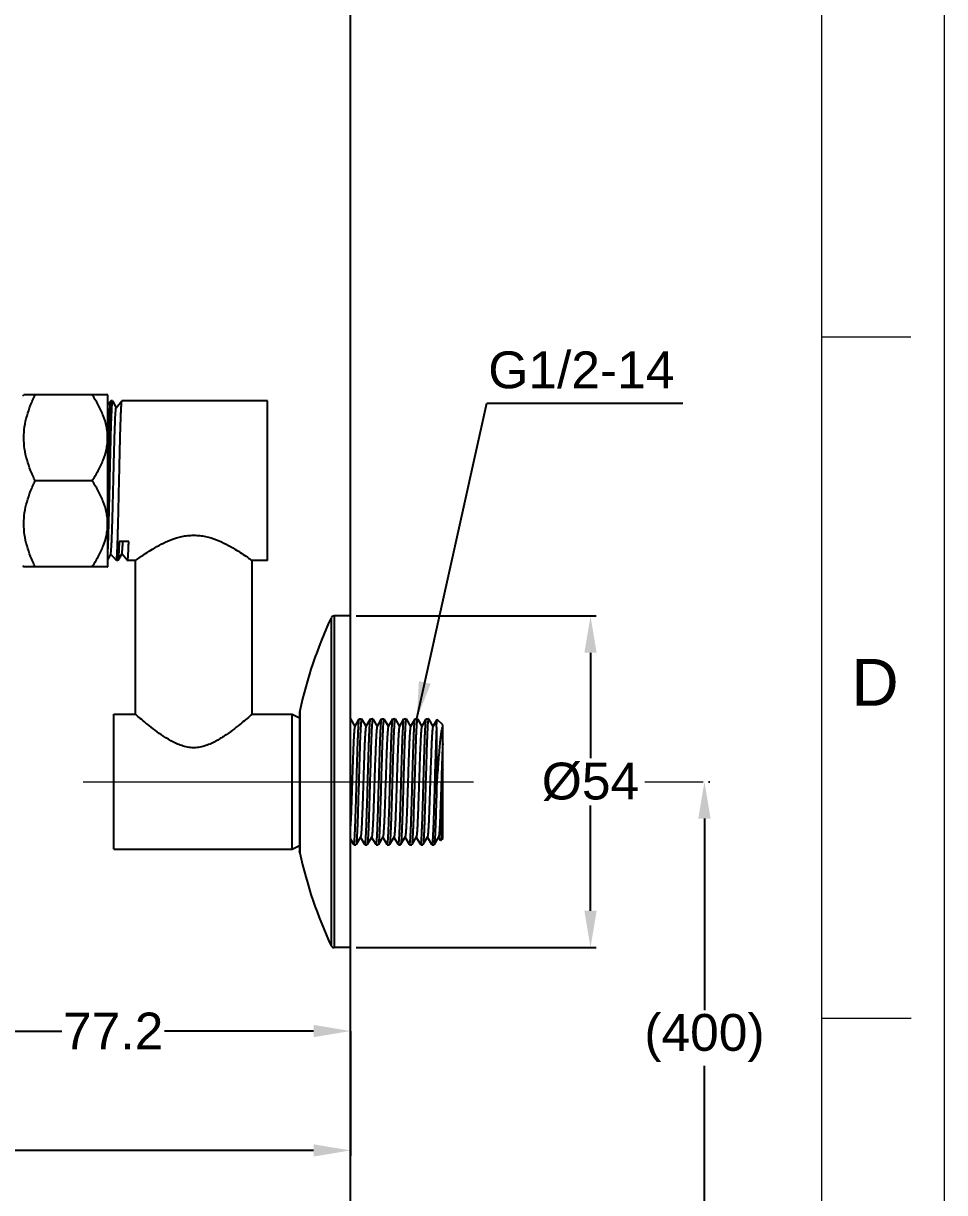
# Model space of a CAD drawing. Header units: millimetres. Extents: x 14071 to 14912, y -87 to 508.
# Drawn here: x 14762 to 14911.9, y 15.6 to 206 of the extents above; entities that cross this region are included whole.
import ezdxf

# ---------------------------------------------------------------- set-up
doc = ezdxf.new("R2010")
doc.units = ezdxf.units.MM
doc.linetypes.add('CENTERX2', pattern=[101.6, 63.5, -12.7, 12.7, -12.7])
for name, color, linetype, lineweight in [('CENTER', 1, 'CENTERX2', 15), ('DIM', 3, 'Continuous', 9), ('FORM', 7, 'Continuous', 13)]:
    doc.layers.add(name, color=color, linetype=linetype, lineweight=lineweight)
doc.layers.add('벽', color=2, linetype='Continuous')
doc.styles.get("Standard").update_dxf_attribs({"font": 'arial.ttf'})
doc.dimstyles.new('겸용-샤워욕조용1', dxfattribs={"dimscale": 0.6, "dimtxt": 10, "dimasz": 10, "dimexe": 1.5, "dimexo": 1.5, "dimgap": 1, "dimtad": 0, "dimtih": 1, "dimtoh": 1, "dimdec": 1, "dimdsep": 46, "dimtxsty": 'Standard', "dimcen": 2.5, "dimclrd": 5, "dimclre": 5, "dimclrt": 5, "dimadec": 1, "dimazin": 2, "dimtfac": 1, "dimtdec": 1, "dimtmove": 0, "dimatfit": 3, "dimfxl": 1.25, "dimarcsym": 0})

# ---------------------------------------------------------------- blocks, each defined once
blk = doc.blocks.new('*D0')
at = {"layer": 'Defpoints', "color": 0, "transparency": 16777216}
for p in [(14815.26, 109.5), (14815.26, 55.5), (14854.31, 55.5)]:
    blk.add_point(p, dxfattribs=at)
at = {"layer": 'DIM', "color": 5, "lineweight": -2, "transparency": 16777216}
for p, q in [((14816.16, 109.5), (14855.21, 109.5)), ((14854.31, 103.5), (14854.31, 86.33)), ((14854.31, 61.5), (14854.31, 78.66)), ((14816.16, 55.5), (14855.21, 55.5))]:
    blk.add_line(p, q, dxfattribs=at)
at = {"layer": 'DIM', "color": 5, "transparency": 16777216}
for points in [[(14853.31, 103.5), (14855.31, 103.5), (14854.31, 109.5)], [(14853.31, 61.5), (14855.31, 61.5), (14854.31, 55.5)]]:
    blk.add_solid(points, dxfattribs=at)
at = {"layer": 'DIM', "color": 5, "transparency": 16777216, "insert": (14854.31, 82.5), "char_height": 6, "attachment_point": 5}
blk.add_mtext('%%C54', dxfattribs=at)
blk = doc.blocks.new('*D10')
at = {"layer": 'Defpoints', "color": 0, "transparency": 16777216}
for p in [(14772.19, 270.25), (14558.66, -0.91), (14567.36, -0.91)]:
    blk.add_point(p, dxfattribs=at)
at = {"layer": 'DIM', "color": 5, "lineweight": -2, "transparency": 16777216}
for p, q in [((14771.29, 270.25), (14557.76, 270.25)), ((14558.66, 264.25), (14558.66, 139.2)), ((14558.66, 5.09), (14558.66, 130.14)), ((14566.46, -0.91), (14557.76, -0.91))]:
    blk.add_line(p, q, dxfattribs=at)
at = {"layer": 'DIM', "color": 5, "transparency": 16777216}
for points in [[(14557.66, 264.25), (14559.66, 264.25), (14558.66, 270.25)], [(14557.66, 5.09), (14559.66, 5.09), (14558.66, -0.91)]]:
    blk.add_solid(points, dxfattribs=at)
at = {"layer": 'DIM', "color": 5, "transparency": 16777216, "insert": (14558.66, 134.67), "char_height": 6, "attachment_point": 5}
blk.add_mtext('(1600)', dxfattribs=at)
blk = doc.blocks.new('*D11')
at = {"layer": 'Defpoints', "color": 0, "transparency": 16777216}
for p in [(14872.62, 82.5), (14815.26, -0.91), (14872.85, -0.91)]:
    blk.add_point(p, dxfattribs=at)
at = {"layer": 'DIM', "color": 5, "lineweight": -2, "transparency": 16777216}
for p, q in [((14873.52, 82.5), (14873.75, 82.5)), ((14872.85, 76.5), (14872.85, 45.33)), ((14872.85, 5.09), (14872.85, 36.26)), ((14816.16, -0.91), (14873.75, -0.91))]:
    blk.add_line(p, q, dxfattribs=at)
at = {"layer": 'DIM', "color": 5, "transparency": 16777216}
for points in [[(14871.85, 76.5), (14873.85, 76.5), (14872.85, 82.5)], [(14871.85, 5.09), (14873.85, 5.09), (14872.85, -0.91)]]:
    blk.add_solid(points, dxfattribs=at)
at = {"layer": 'DIM', "color": 5, "transparency": 16777216, "insert": (14872.85, 40.79), "char_height": 6, "attachment_point": 5}
blk.add_mtext('(400)', dxfattribs=at)
blk = doc.blocks.new('*D5')
at = {"layer": 'Defpoints', "color": 0, "transparency": 16777216}
for p in [(14738.06, 132.65), (14815.26, 41.92), (14815.26, 23.27)]:
    blk.add_point(p, dxfattribs=at)
at = {"layer": 'DIM', "color": 5, "lineweight": -2, "transparency": 16777216}
for p, q in [((14738.06, 131.75), (14738.06, 41.02)), ((14744.06, 41.92), (14768.32, 41.92)), ((14809.26, 41.92), (14785, 41.92)), ((14815.26, 24.17), (14815.26, 42.82))]:
    blk.add_line(p, q, dxfattribs=at)
at = {"layer": 'DIM', "color": 5, "transparency": 16777216}
for points in [[(14744.06, 42.92), (14744.06, 40.92), (14738.06, 41.92)], [(14809.26, 42.92), (14809.26, 40.92), (14815.26, 41.92)]]:
    blk.add_solid(points, dxfattribs=at)
at = {"layer": 'DIM', "color": 5, "transparency": 16777216, "insert": (14776.66, 41.92), "char_height": 6, "attachment_point": 5}
blk.add_mtext('77.2', dxfattribs=at)
blk = doc.blocks.new('*D14')
at = {"layer": 'Defpoints', "color": 0, "transparency": 16777216}
for p in [(14608.47, 118.45), (14815.26, 42.82), (14815.26, 22.48)]:
    blk.add_point(p, dxfattribs=at)
at = {"layer": 'DIM', "color": 5, "lineweight": -2, "transparency": 16777216}
for p, q in [((14608.47, 117.55), (14608.47, 21.58)), ((14815.26, 41.92), (14815.26, 21.58)), ((14614.47, 22.48), (14701.08, 22.48)), ((14809.26, 22.48), (14722.65, 22.48))]:
    blk.add_line(p, q, dxfattribs=at)
at = {"layer": 'DIM', "color": 5, "transparency": 16777216}
for points in [[(14614.47, 23.48), (14614.47, 21.48), (14608.47, 22.48)], [(14809.26, 23.48), (14809.26, 21.48), (14815.26, 22.48)]]:
    blk.add_solid(points, dxfattribs=at)
at = {"layer": 'DIM', "color": 5, "transparency": 16777216, "insert": (14711.86, 22.48), "char_height": 6, "attachment_point": 5}
blk.add_mtext('206.8', dxfattribs=at)

msp = doc.modelspace()

# ---------------------------------------------------------------- linework, layer by layer
at = {"linetype": 'Continuous'}
for p, q in [((14761.96, 145.3), (14762.14, 145.51)), ((14775.76, 145.5), (14762.12, 145.5)), ((14775.74, 145.51), (14775.76, 145.49)), ((14775.76, 117.5), (14775.76, 145.49)), ((14775.76, 143.9), (14776.26, 144.49)), ((14776.26, 144.49), (14776.27, 144.5)), ((14776.51, 144.5), (14776.27, 144.5)), ((14776.52, 144.49), (14776.51, 144.5)), ((14776.52, 144.49), (14777.15, 143.39)), ((14777.14, 143.38), (14778.07, 144.49)), ((14778.07, 144.49), (14778.08, 144.5)), ((14801.76, 144.5), (14778.08, 144.5)), ((14801.76, 118.5), (14801.76, 144.5)), ((14773.22, 131.5), (14763.97, 131.5)), ((14779.19, 121.59), (14777.62, 121.59)), ((14776.26, 119.62), (14775.76, 118.76)), ((14777.17, 118.5), (14776.24, 119.6)), ((14777.17, 118.5), (14777.17, 118.5)), ((14777.42, 118.5), (14777.17, 118.5)), ((14777.43, 118.51), (14777.42, 118.5)), ((14778.07, 119.62), (14777.43, 118.51)), ((14778.98, 118.5), (14778.06, 119.6)), ((14778.98, 118.5), (14778.99, 118.5)), ((14780.26, 118.5), (14778.99, 118.5)), ((14780.26, 93.5), (14780.26, 118.5)), ((14799.26, 93.5), (14799.26, 118.5)), ((14801.76, 118.5), (14799.26, 118.5)), ((14761.96, 117.69), (14762.14, 117.48)), ((14775.76, 117.5), (14762.12, 117.5)), ((14775.74, 117.48), (14775.76, 117.5)), ((14812.12, 109.21), (14812.12, 55.78)), ((14812.58, 109.5), (14812.58, 55.5)), ((14815.26, 109.5), (14812.58, 109.5)), ((14815.26, 55.5), (14815.26, 109.5)), ((14776.76, 71.5), (14776.76, 93.5)), ((14776.76, 93.5), (14780.26, 93.5)), ((14799.26, 93.5), (14805.76, 93.5)), ((14805.76, 71.5), (14805.76, 93.5)), ((14805.76, 93.5), (14806.99, 92.88)), ((14807.01, 94.06), (14806.99, 93.85)), ((14806.99, 93.81), (14806.99, 71.18)), ((14807.01, 94.06), (14807.01, 70.93)), ((14815.26, 92.73), (14815.98, 91.49)), ((14815.96, 91.46), (14816.7, 92.73)), ((14816.7, 92.73), (14816.71, 92.75)), ((14816.71, 92.75), (14817.06, 92.75)), ((14817.07, 92.73), (14817.06, 92.75)), ((14817.07, 92.73), (14817.79, 91.49)), ((14817.78, 91.46), (14818.51, 92.73)), ((14818.51, 92.73), (14818.53, 92.75)), ((14818.53, 92.75), (14818.87, 92.75)), ((14818.89, 92.73), (14818.87, 92.75)), ((14818.89, 92.73), (14819.61, 91.49)), ((14819.59, 91.46), (14820.33, 92.73)), ((14820.33, 92.73), (14820.34, 92.75)), ((14820.34, 92.75), (14820.69, 92.75)), ((14820.7, 92.73), (14820.69, 92.75)), ((14820.7, 92.73), (14821.42, 91.49)), ((14821.41, 91.46), (14822.14, 92.73)), ((14822.14, 92.73), (14822.16, 92.75)), ((14822.16, 92.75), (14822.5, 92.75)), ((14822.52, 92.73), (14822.5, 92.75)), ((14822.52, 92.73), (14823.24, 91.49)), ((14823.22, 91.46), (14823.96, 92.73)), ((14823.96, 92.73), (14823.97, 92.75)), ((14823.97, 92.75), (14824.32, 92.75)), ((14824.33, 92.73), (14824.32, 92.75)), ((14824.33, 92.73), (14825.05, 91.49)), ((14825.03, 91.46), (14825.77, 92.73)), ((14825.77, 92.73), (14825.78, 92.75)), ((14825.78, 92.75), (14826.13, 92.75)), ((14826.14, 92.73), (14826.13, 92.75)), ((14826.14, 92.73), (14826.86, 91.49)), ((14826.85, 91.46), (14827.58, 92.73)), ((14827.58, 92.73), (14827.6, 92.75)), ((14827.6, 92.75), (14827.94, 92.75)), ((14827.96, 92.73), (14827.94, 92.75)), ((14827.96, 92.73), (14828.68, 91.49)), ((14828.66, 91.46), (14829.35, 92.65)), ((14829.35, 92.65), (14829.36, 92.65)), ((14830.26, 91.75), (14829.36, 92.65)), ((14830.26, 73.25), (14830.26, 91.75)), ((14829.26, 91.36), (14829.26, 80.91)), ((14815.79, 72.26), (14815.26, 73.18)), ((14816.9, 73.53), (14816.17, 72.26)), ((14817.61, 72.26), (14816.89, 73.5)), ((14818.72, 73.53), (14817.98, 72.26)), ((14819.42, 72.26), (14818.7, 73.5)), ((14820.53, 73.53), (14819.8, 72.26)), ((14821.24, 72.26), (14820.52, 73.5)), ((14822.35, 73.53), (14821.61, 72.26)), ((14823.05, 72.26), (14822.33, 73.5)), ((14824.16, 73.53), (14823.42, 72.26)), ((14824.86, 72.26), (14824.14, 73.5)), ((14825.97, 73.53), (14825.24, 72.26)), ((14826.68, 72.26), (14825.96, 73.5)), ((14827.79, 73.53), (14827.05, 72.26)), ((14828.49, 72.26), (14827.77, 73.5)), ((14829.6, 73.53), (14828.87, 72.26)), ((14829.92, 72.92), (14829.59, 73.5)), ((14829.93, 72.92), (14829.92, 72.92)), ((14830.26, 73.25), (14829.93, 72.92)), ((14776.76, 71.5), (14805.76, 71.5)), ((14805.76, 71.5), (14806.99, 72.11)), ((14807.01, 70.93), (14806.99, 71.15)), ((14815.79, 72.26), (14815.81, 72.25)), ((14815.81, 72.25), (14816.15, 72.25)), ((14816.17, 72.26), (14816.15, 72.25)), ((14817.61, 72.26), (14817.62, 72.25)), ((14817.62, 72.25), (14817.97, 72.25)), ((14817.98, 72.26), (14817.97, 72.25)), ((14819.42, 72.26), (14819.44, 72.25)), ((14819.44, 72.25), (14819.78, 72.25)), ((14819.8, 72.26), (14819.78, 72.25)), ((14821.24, 72.26), (14821.25, 72.25)), ((14821.25, 72.25), (14821.6, 72.25)), ((14821.61, 72.26), (14821.6, 72.25)), ((14823.05, 72.26), (14823.06, 72.25)), ((14823.06, 72.25), (14823.41, 72.25)), ((14823.42, 72.26), (14823.41, 72.25)), ((14824.86, 72.26), (14824.88, 72.25)), ((14824.88, 72.25), (14825.22, 72.25)), ((14825.24, 72.26), (14825.22, 72.25)), ((14826.68, 72.26), (14826.69, 72.25)), ((14826.69, 72.25), (14827.04, 72.25)), ((14827.05, 72.26), (14827.04, 72.25)), ((14828.51, 72.25), (14828.49, 72.26)), ((14828.51, 72.25), (14828.85, 72.25)), ((14828.87, 72.26), (14828.85, 72.25)), ((14815.26, 55.5), (14812.58, 55.5))]:
    msp.add_line(p, q, dxfattribs=at)
for centre, radius, start, end in [((14876.99, 78.88), 71.6, 154.9417, 167.7627), ((14812.58, 109), 0.5, 90, 154.9417), ((14876.99, 86.11), 71.6, 192.2373, 205.0583), ((14812.58, 56), 0.5, 205.0583, 270)]:
    msp.add_arc(centre, radius, start, end, dxfattribs=at)
for points, knots in [([(14763.97, 131.5), (14763.7, 132.05), (14763.2, 133.17), (14762.6, 134.9), (14762.21, 136.68), (14762.08, 138.5), (14762.21, 140.31), (14762.6, 142.09), (14763.2, 143.82), (14763.7, 144.94), (14763.97, 145.5)], [0, 0, 0, 0, 0.1264, 0.251772, 0.376187, 0.5, 0.623813, 0.748228, 0.873599, 1, 1, 1, 1]), ([(14773.22, 131.5), (14773.57, 132.03), (14774.25, 133.11), (14775.07, 134.83), (14775.53, 136.33), (14775.72, 137.57), (14775.77, 138.5), (14775.72, 139.43), (14775.53, 140.66), (14775.07, 142.16), (14774.25, 143.88), (14773.57, 144.96), (14773.22, 145.5)], [0, 0, 0, 0, 0.127249, 0.252923, 0.376955, 0.438557, 0.5, 0.561443, 0.623045, 0.747077, 0.872751, 1, 1, 1, 1]), ([(14775.81, 131.5), (14775.83, 132.33), (14775.87, 133.96), (14775.92, 135.97), (14775.95, 137.51), (14775.98, 138.59), (14776.01, 139.6), (14776.04, 140.54), (14776.06, 141.39), (14776.09, 142.15), (14776.12, 142.81), (14776.14, 143.3), (14776.16, 143.63), (14776.18, 143.84), (14776.19, 144.02), (14776.2, 144.17), (14776.22, 144.3), (14776.23, 144.39), (14776.24, 144.45), (14776.25, 144.48), (14776.26, 144.49), (14776.26, 144.49)], [0, 0, 0, 0, 0.191766, 0.3764, 0.463891, 0.547066, 0.625151, 0.69742, 0.763204, 0.821888, 0.872929, 0.915857, 0.93415, 0.950275, 0.964194, 0.975875, 0.985298, 0.992448, 0.997325, 0.998927, 1, 1, 1, 1]), ([(14776.51, 144.5), (14776.51, 144.5), (14776.5, 144.49), (14776.49, 144.47), (14776.48, 144.42), (14776.46, 144.34), (14776.45, 144.24), (14776.44, 144.1), (14776.42, 143.93), (14776.41, 143.73), (14776.39, 143.5), (14776.38, 143.24), (14776.36, 142.84), (14776.34, 142.27), (14776.31, 141.51), (14776.28, 140.66), (14776.25, 139.72), (14776.22, 138.69), (14776.2, 137.6), (14776.16, 136.04), (14776.11, 134), (14776.07, 132.34), (14776.06, 131.5)], [0, 0, 0, 0, 0.000622, 0.001676, 0.005443, 0.01154, 0.019991, 0.030785, 0.043902, 0.059316, 0.076989, 0.096882, 0.118947, 0.169376, 0.227796, 0.293647, 0.366293, 0.445038, 0.529123, 0.617742, 0.805123, 1, 1, 1, 1]), ([(14776.26, 119.62), (14776.26, 119.63), (14776.27, 119.66), (14776.29, 119.73), (14776.3, 119.82), (14776.31, 119.94), (14776.33, 120.08), (14776.34, 120.33), (14776.37, 120.7), (14776.4, 121.22), (14776.42, 121.83), (14776.45, 122.54), (14776.48, 123.32), (14776.51, 124.18), (14776.54, 125.45), (14776.59, 127.17), (14776.64, 129.33), (14776.7, 131.57), (14776.75, 133.81), (14776.8, 135.64), (14776.84, 137.04), (14776.86, 138.01), (14776.89, 138.93), (14776.92, 139.78), (14776.95, 140.56), (14776.97, 141.25), (14777, 141.85), (14777.02, 142.29), (14777.04, 142.59), (14777.06, 142.78), (14777.07, 142.95), (14777.08, 143.09), (14777.1, 143.2), (14777.11, 143.28), (14777.12, 143.34), (14777.13, 143.37), (14777.14, 143.38), (14777.14, 143.38)], [0, 0, 0, 0, 0.001686, 0.004474, 0.008384, 0.013415, 0.019558, 0.026802, 0.044526, 0.066431, 0.092316, 0.121947, 0.15505, 0.191323, 0.230433, 0.315701, 0.407727, 0.503133, 0.59842, 0.690089, 0.733508, 0.774779, 0.813522, 0.849381, 0.882028, 0.911162, 0.936517, 0.957862, 0.966967, 0.975001, 0.981947, 0.987787, 0.992512, 0.996116, 0.9986, 0.99943, 1, 1, 1, 1]), ([(14777.63, 131.5), (14777.65, 132.33), (14777.68, 133.96), (14777.73, 135.97), (14777.77, 137.51), (14777.79, 138.59), (14777.82, 139.6), (14777.85, 140.54), (14777.88, 141.39), (14777.91, 142.15), (14777.93, 142.81), (14777.96, 143.3), (14777.98, 143.63), (14777.99, 143.84), (14778, 144.02), (14778.02, 144.17), (14778.03, 144.3), (14778.04, 144.39), (14778.06, 144.45), (14778.07, 144.48), (14778.07, 144.49), (14778.07, 144.49)], [0, 0, 0, 0, 0.191766, 0.376402, 0.463893, 0.547067, 0.625151, 0.697421, 0.763205, 0.82189, 0.872931, 0.915859, 0.934152, 0.950276, 0.964195, 0.975876, 0.985299, 0.992448, 0.997325, 0.998928, 1, 1, 1, 1]), ([(14763.97, 117.5), (14763.7, 118.05), (14763.2, 119.17), (14762.6, 120.9), (14762.21, 122.68), (14762.08, 124.5), (14762.21, 126.31), (14762.6, 128.09), (14763.2, 129.82), (14763.7, 130.94), (14763.97, 131.5)], [0, 0, 0, 0, 0.126401, 0.251772, 0.376188, 0.5, 0.623813, 0.748228, 0.8736, 1, 1, 1, 1]), ([(14773.22, 117.5), (14773.57, 118.03), (14774.25, 119.11), (14775.07, 120.83), (14775.53, 122.33), (14775.72, 123.57), (14775.77, 124.5), (14775.72, 125.43), (14775.53, 126.66), (14775.07, 128.16), (14774.25, 129.88), (14773.57, 130.96), (14773.22, 131.5)], [0, 0, 0, 0, 0.127249, 0.252923, 0.376955, 0.438557, 0.5, 0.561443, 0.623045, 0.747077, 0.872751, 1, 1, 1, 1]), ([(14775.76, 129.08), (14775.76, 129.28), (14775.78, 130.09), (14775.8, 130.89), (14775.81, 131.5)], [0, 0, 0, 0, 0.248122, 1, 1, 1, 1]), ([(14776.06, 131.5), (14776.03, 130.4), (14775.98, 128.28), (14775.91, 125.28), (14775.84, 122.68), (14775.79, 121.1), (14775.76, 120.41)], [0, 0, 0, 0, 0.296087, 0.572996, 0.812807, 1, 1, 1, 1]), ([(14777.17, 118.5), (14777.18, 118.5), (14777.18, 118.5), (14777.19, 118.52), (14777.21, 118.57), (14777.22, 118.65), (14777.23, 118.76), (14777.25, 118.9), (14777.26, 119.07), (14777.28, 119.27), (14777.29, 119.49), (14777.3, 119.75), (14777.32, 120.15), (14777.35, 120.72), (14777.37, 121.48), (14777.4, 122.33), (14777.43, 123.27), (14777.46, 124.3), (14777.49, 125.39), (14777.53, 126.95), (14777.57, 128.99), (14777.61, 130.65), (14777.63, 131.5)], [0, 0, 0, 0, 0.000622, 0.001676, 0.005443, 0.01154, 0.019991, 0.030785, 0.043903, 0.059317, 0.076991, 0.096883, 0.118948, 0.169377, 0.227797, 0.293647, 0.366293, 0.445038, 0.529124, 0.617744, 0.805124, 1, 1, 1, 1]), ([(14780.26, 118.5), (14780.52, 118.68), (14781.06, 119.08), (14782, 119.71), (14783.13, 120.43), (14784.5, 121.2), (14786.07, 121.93), (14787.54, 122.38), (14788.79, 122.59), (14789.76, 122.64), (14790.73, 122.59), (14791.98, 122.38), (14793.45, 121.93), (14795.02, 121.2), (14796.39, 120.43), (14797.52, 119.71), (14798.46, 119.08), (14799.01, 118.68), (14799.26, 118.5)], [0, 0, 0, 0, 0.04496, 0.096206, 0.161207, 0.236479, 0.319425, 0.407999, 0.453768, 0.5, 0.546232, 0.592001, 0.680575, 0.763521, 0.838793, 0.903794, 0.95504, 1, 1, 1, 1]), ([(14777.62, 121.59), (14777.61, 121.37), (14777.6, 120.95), (14777.57, 120.36), (14777.55, 119.84), (14777.53, 119.41), (14777.5, 119.1), (14777.49, 118.9), (14777.48, 118.78), (14777.46, 118.68), (14777.45, 118.6), (14777.44, 118.54), (14777.43, 118.52), (14777.43, 118.51)], [0, 0, 0, 0, 0.215269, 0.406999, 0.573701, 0.714281, 0.827811, 0.874179, 0.913516, 0.945772, 0.970911, 0.988941, 1, 1, 1, 1]), ([(14778.07, 119.62), (14778.07, 119.62), (14778.08, 119.64), (14778.09, 119.68), (14778.1, 119.73), (14778.11, 119.83), (14778.13, 119.98), (14778.15, 120.2), (14778.17, 120.47), (14778.19, 120.8), (14778.21, 121.17), (14778.22, 121.43), (14778.23, 121.58)], [0, 0, 0, 0, 0.013035, 0.032635, 0.058959, 0.092038, 0.178415, 0.291545, 0.430925, 0.595954, 0.785912, 1, 1, 1, 1]), ([(14778.99, 118.5), (14778.99, 118.5), (14779, 118.5), (14779.01, 118.52), (14779.02, 118.55), (14779.03, 118.62), (14779.04, 118.71), (14779.05, 118.82), (14779.07, 118.96), (14779.08, 119.12), (14779.1, 119.38), (14779.12, 119.77), (14779.14, 120.3), (14779.17, 120.92), (14779.18, 121.36), (14779.19, 121.59)], [0, 0, 0, 0, 0.002281, 0.005945, 0.018762, 0.039389, 0.067941, 0.104405, 0.148734, 0.200863, 0.260694, 0.402981, 0.574541, 0.774115, 1, 1, 1, 1]), ([(14799.26, 93.5), (14798.99, 93.26), (14798.42, 92.78), (14797.47, 91.99), (14796.34, 91.08), (14795.25, 90.28), (14794.27, 89.64), (14793.48, 89.16), (14792.63, 88.72), (14791.72, 88.36), (14790.92, 88.15), (14790.26, 88.06), (14789.76, 88.03), (14789.26, 88.06), (14788.6, 88.15), (14787.8, 88.36), (14786.89, 88.72), (14786.05, 89.16), (14785.25, 89.64), (14784.28, 90.28), (14783.19, 91.08), (14782.05, 91.99), (14781.1, 92.78), (14780.53, 93.26), (14780.26, 93.5)], [0, 0, 0, 0, 0.04753, 0.100639, 0.166818, 0.242187, 0.282434, 0.324038, 0.366795, 0.410524, 0.455017, 0.477477, 0.5, 0.522523, 0.544983, 0.589476, 0.633206, 0.675963, 0.717566, 0.757813, 0.833182, 0.899361, 0.95247, 1, 1, 1, 1]), ([(14815.96, 91.46), (14815.96, 91.45), (14815.95, 91.43), (14815.94, 91.37), (14815.92, 91.26), (14815.9, 91.1), (14815.87, 90.88), (14815.85, 90.62), (14815.83, 90.3), (14815.81, 89.95), (14815.78, 89.39), (14815.74, 88.59), (14815.7, 87.53), (14815.65, 86.36), (14815.61, 85.1), (14815.57, 83.77), (14815.52, 82.42), (14815.48, 81.07), (14815.42, 79.36), (14815.36, 77.45), (14815.3, 75.99), (14815.26, 75.34)], [0, 0, 0, 0, 0.001722, 0.004202, 0.011492, 0.021903, 0.035389, 0.051884, 0.071293, 0.093508, 0.118402, 0.175637, 0.241679, 0.315001, 0.393908, 0.476574, 0.561084, 0.645482, 0.727814, 0.878748, 1, 1, 1, 1]), ([(14816.26, 82.5), (14816.28, 83.14), (14816.31, 84.41), (14816.37, 86.26), (14816.41, 87.72), (14816.45, 88.81), (14816.48, 89.54), (14816.51, 90.21), (14816.53, 90.82), (14816.56, 91.34), (14816.59, 91.79), (14816.61, 92.11), (14816.63, 92.32), (14816.64, 92.45), (14816.66, 92.55), (14816.67, 92.63), (14816.68, 92.69), (14816.69, 92.72), (14816.7, 92.73)], [0, 0, 0, 0, 0.189142, 0.371451, 0.540374, 0.617885, 0.689815, 0.755519, 0.814399, 0.865927, 0.909643, 0.945155, 0.959738, 0.972162, 0.982403, 0.99045, 0.996304, 1, 1, 1, 1]), ([(14817.06, 92.75), (14817.05, 92.75), (14817.05, 92.73), (14817.04, 92.72), (14817.03, 92.68), (14817.02, 92.63), (14817, 92.54), (14816.99, 92.43), (14816.97, 92.24), (14816.94, 91.93), (14816.92, 91.51), (14816.89, 90.99), (14816.86, 90.39), (14816.83, 89.72), (14816.8, 88.98), (14816.78, 88.17), (14816.75, 87.31), (14816.71, 86.08), (14816.66, 84.47), (14816.63, 83.16), (14816.61, 82.5)], [0, 0, 0, 0, 0.001831, 0.003485, 0.005699, 0.011855, 0.020344, 0.031165, 0.044305, 0.077414, 0.119381, 0.169804, 0.228211, 0.294037, 0.366652, 0.445356, 0.529396, 0.617968, 0.805239, 1, 1, 1, 1]), ([(14817.78, 91.46), (14817.77, 91.45), (14817.76, 91.42), (14817.75, 91.37), (14817.74, 91.29), (14817.72, 91.16), (14817.69, 90.94), (14817.67, 90.62), (14817.64, 90.22), (14817.61, 89.76), (14817.59, 89.23), (14817.56, 88.65), (14817.53, 88), (14817.49, 87.05), (14817.45, 85.78), (14817.39, 84.17), (14817.34, 82.5), (14817.29, 80.83), (14817.23, 79.21), (14817.19, 77.94), (14817.15, 76.99), (14817.12, 76.34), (14817.1, 75.76), (14817.07, 75.23), (14817.04, 74.77), (14817.02, 74.37), (14816.99, 74.05), (14816.97, 73.83), (14816.95, 73.7), (14816.93, 73.62), (14816.92, 73.57), (14816.91, 73.54), (14816.9, 73.53)], [0, 0, 0, 0, 0.002023, 0.005107, 0.009275, 0.014527, 0.028249, 0.046176, 0.068154, 0.09399, 0.123458, 0.156291, 0.192202, 0.230865, 0.315051, 0.405843, 0.5, 0.594156, 0.684948, 0.769134, 0.807798, 0.843707, 0.876542, 0.906009, 0.931845, 0.953824, 0.971749, 0.985473, 0.990724, 0.994891, 0.997977, 1, 1, 1, 1]), ([(14818.07, 82.5), (14818.09, 83.14), (14818.13, 84.41), (14818.18, 86.26), (14818.23, 87.72), (14818.27, 88.81), (14818.29, 89.54), (14818.32, 90.21), (14818.35, 90.82), (14818.37, 91.34), (14818.4, 91.79), (14818.42, 92.11), (14818.44, 92.32), (14818.46, 92.45), (14818.47, 92.55), (14818.48, 92.63), (14818.5, 92.69), (14818.51, 92.72), (14818.51, 92.73)], [0, 0, 0, 0, 0.189142, 0.371454, 0.540379, 0.617889, 0.689819, 0.755522, 0.814402, 0.86593, 0.909646, 0.945157, 0.959739, 0.972164, 0.982404, 0.990451, 0.996304, 1, 1, 1, 1]), ([(14818.87, 92.75), (14818.87, 92.75), (14818.86, 92.73), (14818.85, 92.72), (14818.84, 92.68), (14818.83, 92.63), (14818.82, 92.54), (14818.8, 92.43), (14818.78, 92.24), (14818.76, 91.93), (14818.73, 91.51), (14818.7, 90.99), (14818.67, 90.39), (14818.65, 89.72), (14818.62, 88.98), (14818.59, 88.17), (14818.56, 87.31), (14818.52, 86.08), (14818.48, 84.47), (14818.44, 83.16), (14818.42, 82.5)], [0, 0, 0, 0, 0.001832, 0.003485, 0.005699, 0.011856, 0.020345, 0.031166, 0.044305, 0.077415, 0.119381, 0.169804, 0.22821, 0.294035, 0.366648, 0.445352, 0.529393, 0.617966, 0.805239, 1, 1, 1, 1]), ([(14819.59, 91.46), (14819.59, 91.45), (14819.58, 91.42), (14819.56, 91.37), (14819.55, 91.29), (14819.53, 91.16), (14819.51, 90.94), (14819.48, 90.62), (14819.45, 90.22), (14819.43, 89.76), (14819.4, 89.23), (14819.37, 88.65), (14819.35, 88), (14819.31, 87.05), (14819.26, 85.78), (14819.21, 84.17), (14819.15, 82.5), (14819.1, 80.83), (14819.05, 79.21), (14819, 77.94), (14818.96, 76.99), (14818.94, 76.34), (14818.91, 75.76), (14818.88, 75.23), (14818.86, 74.77), (14818.83, 74.37), (14818.8, 74.05), (14818.78, 73.83), (14818.76, 73.7), (14818.75, 73.62), (14818.73, 73.57), (14818.72, 73.54), (14818.72, 73.53)], [0, 0, 0, 0, 0.002024, 0.005109, 0.009276, 0.014527, 0.028251, 0.046177, 0.068155, 0.093992, 0.123458, 0.156293, 0.192202, 0.230866, 0.315052, 0.405844, 0.500001, 0.594157, 0.684949, 0.769135, 0.807798, 0.843708, 0.876543, 0.906009, 0.931846, 0.953823, 0.971751, 0.985473, 0.990725, 0.994893, 0.997977, 1, 1, 1, 1]), ([(14819.89, 82.5), (14819.91, 83.14), (14819.94, 84.41), (14820, 86.26), (14820.04, 87.72), (14820.08, 88.81), (14820.11, 89.54), (14820.13, 90.21), (14820.16, 90.82), (14820.19, 91.34), (14820.22, 91.79), (14820.24, 92.11), (14820.26, 92.32), (14820.27, 92.45), (14820.29, 92.55), (14820.3, 92.63), (14820.31, 92.69), (14820.32, 92.72), (14820.33, 92.73)], [0, 0, 0, 0, 0.189143, 0.371457, 0.540385, 0.617895, 0.689823, 0.755525, 0.814404, 0.865932, 0.909647, 0.945158, 0.95974, 0.972164, 0.982405, 0.990451, 0.996304, 1, 1, 1, 1]), ([(14820.69, 92.75), (14820.68, 92.75), (14820.67, 92.73), (14820.67, 92.72), (14820.66, 92.68), (14820.64, 92.63), (14820.63, 92.54), (14820.62, 92.43), (14820.6, 92.24), (14820.57, 91.94), (14820.54, 91.51), (14820.52, 90.99), (14820.49, 90.39), (14820.46, 89.72), (14820.43, 88.98), (14820.4, 88.17), (14820.38, 87.31), (14820.34, 86.08), (14820.29, 84.47), (14820.25, 83.16), (14820.24, 82.5)], [0, 0, 0, 0, 0.001829, 0.003482, 0.005694, 0.011848, 0.020334, 0.031153, 0.04429, 0.077396, 0.11936, 0.169781, 0.228185, 0.294009, 0.366622, 0.445328, 0.529371, 0.617948, 0.805229, 1, 1, 1, 1]), ([(14821.41, 91.46), (14821.4, 91.45), (14821.39, 91.43), (14821.38, 91.38), (14821.36, 91.28), (14821.34, 91.12), (14821.32, 90.92), (14821.3, 90.67), (14821.28, 90.38), (14821.26, 90.05), (14821.23, 89.53), (14821.19, 88.79), (14821.15, 87.8), (14821.11, 86.7), (14821.07, 85.51), (14821.03, 84.25), (14820.97, 82.53), (14820.9, 80.42), (14820.82, 78.06), (14820.76, 76.57), (14820.73, 75.89)], [0, 0, 0, 0, 0.001697, 0.004117, 0.011185, 0.021233, 0.034225, 0.050104, 0.068783, 0.090171, 0.114152, 0.169374, 0.233276, 0.304497, 0.381517, 0.462694, 0.546294, 0.713608, 0.869247, 1, 1, 1, 1]), ([(14821.7, 82.5), (14821.72, 83.14), (14821.76, 84.41), (14821.81, 86.26), (14821.86, 87.72), (14821.89, 88.81), (14821.92, 89.54), (14821.95, 90.21), (14821.98, 90.82), (14822, 91.34), (14822.03, 91.79), (14822.05, 92.11), (14822.07, 92.32), (14822.09, 92.45), (14822.1, 92.55), (14822.11, 92.63), (14822.13, 92.69), (14822.14, 92.72), (14822.14, 92.73)], [0, 0, 0, 0, 0.189144, 0.371459, 0.540387, 0.617897, 0.689825, 0.755525, 0.814404, 0.865931, 0.909646, 0.945157, 0.95974, 0.972164, 0.982404, 0.990451, 0.996304, 1, 1, 1, 1]), ([(14822.5, 92.75), (14822.5, 92.75), (14822.49, 92.73), (14822.48, 92.72), (14822.47, 92.68), (14822.46, 92.63), (14822.44, 92.54), (14822.43, 92.43), (14822.41, 92.24), (14822.39, 91.94), (14822.36, 91.51), (14822.33, 90.99), (14822.3, 90.39), (14822.27, 89.72), (14822.25, 88.98), (14822.22, 88.17), (14822.19, 87.31), (14822.15, 86.08), (14822.1, 84.47), (14822.07, 83.16), (14822.05, 82.5)], [0, 0, 0, 0, 0.001827, 0.003477, 0.005687, 0.011838, 0.020322, 0.031137, 0.044272, 0.077374, 0.119335, 0.169754, 0.228157, 0.29398, 0.366596, 0.445305, 0.529352, 0.617932, 0.805221, 1, 1, 1, 1]), ([(14823.22, 91.46), (14823.21, 91.45), (14823.2, 91.42), (14823.19, 91.37), (14823.18, 91.29), (14823.16, 91.16), (14823.13, 90.94), (14823.11, 90.62), (14823.08, 90.22), (14823.05, 89.76), (14823.03, 89.23), (14823, 88.65), (14822.97, 88), (14822.94, 87.05), (14822.89, 85.78), (14822.84, 84.17), (14822.78, 82.5), (14822.73, 80.83), (14822.68, 79.21), (14822.63, 77.94), (14822.59, 76.99), (14822.57, 76.34), (14822.54, 75.76), (14822.51, 75.23), (14822.48, 74.77), (14822.46, 74.37), (14822.43, 74.05), (14822.41, 73.83), (14822.39, 73.7), (14822.37, 73.62), (14822.36, 73.57), (14822.35, 73.54), (14822.35, 73.53)], [0, 0, 0, 0, 0.002023, 0.005109, 0.009276, 0.014527, 0.028251, 0.046176, 0.068155, 0.093991, 0.123458, 0.156292, 0.192202, 0.230866, 0.315052, 0.405844, 0.5, 0.594157, 0.684949, 0.769135, 0.807798, 0.843709, 0.876542, 0.90601, 0.931846, 0.953824, 0.97175, 0.985473, 0.990724, 0.994893, 0.997977, 1, 1, 1, 1]), ([(14823.52, 82.5), (14823.53, 83.14), (14823.57, 84.41), (14823.62, 86.26), (14823.67, 87.72), (14823.71, 88.81), (14823.74, 89.54), (14823.76, 90.21), (14823.79, 90.82), (14823.82, 91.34), (14823.84, 91.79), (14823.87, 92.11), (14823.89, 92.32), (14823.9, 92.45), (14823.91, 92.55), (14823.93, 92.63), (14823.94, 92.69), (14823.95, 92.72), (14823.96, 92.73)], [0, 0, 0, 0, 0.189142, 0.371455, 0.540383, 0.617895, 0.689823, 0.755524, 0.814402, 0.865928, 0.909644, 0.945156, 0.959739, 0.972163, 0.982404, 0.990451, 0.996304, 1, 1, 1, 1]), ([(14824.32, 92.75), (14824.31, 92.75), (14824.3, 92.73), (14824.29, 92.72), (14824.28, 92.68), (14824.27, 92.63), (14824.26, 92.54), (14824.24, 92.43), (14824.22, 92.24), (14824.2, 91.94), (14824.17, 91.51), (14824.14, 90.99), (14824.12, 90.39), (14824.09, 89.72), (14824.06, 88.98), (14824.03, 88.17), (14824, 87.31), (14823.97, 86.08), (14823.92, 84.47), (14823.88, 83.16), (14823.86, 82.5)], [0, 0, 0, 0, 0.001827, 0.003478, 0.005688, 0.011839, 0.020324, 0.03114, 0.044275, 0.077379, 0.119339, 0.169759, 0.228162, 0.293987, 0.366604, 0.445313, 0.529359, 0.617939, 0.805223, 1, 1, 1, 1]), ([(14825.03, 91.46), (14825.03, 91.45), (14825.02, 91.42), (14825, 91.37), (14824.99, 91.29), (14824.97, 91.16), (14824.95, 90.94), (14824.92, 90.62), (14824.9, 90.22), (14824.87, 89.76), (14824.84, 89.23), (14824.79, 88.17), (14824.73, 86.48), (14824.65, 84.14), (14824.58, 82.07), (14824.53, 80.4), (14824.49, 79.2), (14824.45, 78.06), (14824.41, 77.01), (14824.37, 76.07), (14824.33, 75.36), (14824.3, 74.87), (14824.28, 74.55), (14824.26, 74.28), (14824.24, 74.04), (14824.22, 73.85), (14824.2, 73.71), (14824.19, 73.61), (14824.17, 73.56), (14824.16, 73.54), (14824.16, 73.53)], [0, 0, 0, 0, 0.002024, 0.005108, 0.009275, 0.014527, 0.02825, 0.046177, 0.068154, 0.093991, 0.123457, 0.156292, 0.271937, 0.405843, 0.547289, 0.617298, 0.684948, 0.748876, 0.807797, 0.860527, 0.906007, 0.925739, 0.943328, 0.95869, 0.971749, 0.982442, 0.990724, 0.996566, 0.998578, 1, 1, 1, 1]), ([(14825.33, 82.5), (14825.35, 83.14), (14825.38, 84.41), (14825.44, 86.26), (14825.48, 87.72), (14825.52, 88.81), (14825.55, 89.54), (14825.58, 90.21), (14825.6, 90.82), (14825.63, 91.34), (14825.66, 91.79), (14825.68, 92.11), (14825.7, 92.32), (14825.71, 92.45), (14825.73, 92.55), (14825.74, 92.63), (14825.75, 92.69), (14825.76, 92.72), (14825.77, 92.73)], [0, 0, 0, 0, 0.189142, 0.371451, 0.540379, 0.617891, 0.68982, 0.755522, 0.814401, 0.865928, 0.909643, 0.945155, 0.959738, 0.972162, 0.982404, 0.990451, 0.996304, 1, 1, 1, 1]), ([(14826.13, 92.75), (14826.12, 92.75), (14826.12, 92.73), (14826.11, 92.72), (14826.1, 92.68), (14826.09, 92.63), (14826.07, 92.54), (14826.06, 92.43), (14826.04, 92.24), (14826.01, 91.94), (14825.99, 91.51), (14825.96, 90.99), (14825.93, 90.39), (14825.9, 89.72), (14825.87, 88.98), (14825.85, 88.17), (14825.82, 87.31), (14825.78, 86.08), (14825.73, 84.47), (14825.7, 83.16), (14825.68, 82.5)], [0, 0, 0, 0, 0.001829, 0.003481, 0.005693, 0.011848, 0.020335, 0.031154, 0.044291, 0.077398, 0.119361, 0.169783, 0.228188, 0.294014, 0.36663, 0.445338, 0.529381, 0.617956, 0.805231, 1, 1, 1, 1]), ([(14826.85, 91.46), (14826.84, 91.45), (14826.83, 91.42), (14826.82, 91.37), (14826.81, 91.29), (14826.79, 91.16), (14826.76, 90.94), (14826.74, 90.62), (14826.71, 90.22), (14826.68, 89.76), (14826.66, 89.23), (14826.61, 88.17), (14826.54, 86.48), (14826.46, 84.14), (14826.4, 82.07), (14826.34, 80.4), (14826.3, 79.2), (14826.26, 78.06), (14826.22, 77.01), (14826.18, 76.07), (14826.15, 75.36), (14826.12, 74.87), (14826.1, 74.55), (14826.08, 74.28), (14826.06, 74.04), (14826.04, 73.85), (14826.02, 73.71), (14826, 73.61), (14825.99, 73.56), (14825.98, 73.54), (14825.97, 73.53)], [0, 0, 0, 0, 0.002023, 0.005108, 0.009276, 0.014527, 0.02825, 0.046176, 0.068154, 0.09399, 0.123458, 0.156291, 0.271937, 0.405843, 0.547289, 0.617299, 0.684948, 0.748876, 0.807797, 0.860528, 0.906008, 0.925738, 0.943329, 0.958691, 0.971749, 0.982443, 0.990723, 0.996567, 0.998579, 1, 1, 1, 1]), ([(14827.14, 82.5), (14827.16, 83.14), (14827.2, 84.41), (14827.25, 86.26), (14827.3, 87.72), (14827.34, 88.81), (14827.36, 89.54), (14827.39, 90.21), (14827.42, 90.82), (14827.44, 91.34), (14827.47, 91.79), (14827.49, 92.11), (14827.51, 92.32), (14827.53, 92.45), (14827.54, 92.55), (14827.55, 92.63), (14827.57, 92.69), (14827.58, 92.72), (14827.58, 92.73)], [0, 0, 0, 0, 0.189142, 0.37145, 0.540375, 0.617887, 0.689817, 0.75552, 0.8144, 0.865927, 0.909643, 0.945154, 0.959738, 0.972162, 0.982403, 0.99045, 0.996304, 1, 1, 1, 1]), ([(14827.94, 92.75), (14827.94, 92.75), (14827.93, 92.73), (14827.92, 92.72), (14827.91, 92.68), (14827.9, 92.63), (14827.89, 92.54), (14827.87, 92.43), (14827.85, 92.24), (14827.83, 91.94), (14827.8, 91.51), (14827.77, 90.99), (14827.74, 90.39), (14827.72, 89.72), (14827.69, 88.98), (14827.66, 88.17), (14827.63, 87.31), (14827.59, 86.08), (14827.55, 84.47), (14827.51, 83.16), (14827.49, 82.5)], [0, 0, 0, 0, 0.001829, 0.003481, 0.005693, 0.011848, 0.020334, 0.031153, 0.044291, 0.077397, 0.119361, 0.169783, 0.22819, 0.294016, 0.366632, 0.445339, 0.529382, 0.617955, 0.805231, 1, 1, 1, 1]), ([(14828.66, 91.46), (14828.66, 91.45), (14828.65, 91.42), (14828.63, 91.37), (14828.62, 91.29), (14828.6, 91.16), (14828.58, 90.94), (14828.55, 90.62), (14828.52, 90.22), (14828.5, 89.76), (14828.47, 89.23), (14828.44, 88.65), (14828.42, 88), (14828.38, 87.05), (14828.33, 85.78), (14828.28, 84.17), (14828.22, 82.5), (14828.17, 80.83), (14828.12, 79.21), (14828.07, 77.94), (14828.03, 76.99), (14828.01, 76.34), (14827.98, 75.76), (14827.95, 75.23), (14827.93, 74.77), (14827.9, 74.37), (14827.87, 74.05), (14827.85, 73.83), (14827.83, 73.7), (14827.82, 73.62), (14827.8, 73.57), (14827.79, 73.54), (14827.79, 73.53)], [0, 0, 0, 0, 0.002023, 0.005108, 0.009276, 0.014527, 0.02825, 0.046176, 0.068155, 0.09399, 0.123458, 0.156292, 0.192202, 0.230865, 0.315051, 0.405844, 0.5, 0.594156, 0.684949, 0.769135, 0.807798, 0.843708, 0.876542, 0.906009, 0.931846, 0.953823, 0.971751, 0.985473, 0.990725, 0.994893, 0.997977, 1, 1, 1, 1]), ([(14829.26, 91.36), (14829.26, 91.45), (14829.27, 91.63), (14829.28, 91.88), (14829.29, 92.09), (14829.3, 92.27), (14829.31, 92.41), (14829.32, 92.51), (14829.33, 92.57), (14829.34, 92.61), (14829.34, 92.63), (14829.35, 92.64), (14829.35, 92.65)], [0, 0, 0, 0, 0.217071, 0.409107, 0.575249, 0.714795, 0.82731, 0.912411, 0.94461, 0.969902, 0.988319, 1, 1, 1, 1]), ([(14829.26, 80.91), (14829.3, 81.51), (14829.38, 82.69), (14829.5, 84.43), (14829.62, 86.09), (14829.74, 87.61), (14829.85, 88.76), (14829.93, 89.57), (14830, 90.09), (14830.06, 90.53), (14830.12, 90.9), (14830.19, 91.2), (14830.23, 91.36), (14830.26, 91.43)], [0, 0, 0, 0, 0.169338, 0.336045, 0.49483, 0.640446, 0.767911, 0.823402, 0.872704, 0.915362, 0.950985, 0.979264, 1, 1, 1, 1]), ([(14829.26, 91.36), (14829.24, 91.04), (14829.21, 90.34), (14829.16, 89.18), (14829.12, 87.85), (14829.07, 86.37), (14829.02, 84.79), (14828.98, 83.15), (14828.93, 81.49), (14828.88, 79.86), (14828.84, 78.29), (14828.8, 77.06), (14828.77, 76.13), (14828.74, 75.5), (14828.72, 74.91), (14828.7, 74.38), (14828.67, 73.9), (14828.65, 73.47), (14828.63, 73.11), (14828.6, 72.81), (14828.58, 72.57), (14828.56, 72.42), (14828.54, 72.33), (14828.53, 72.29), (14828.52, 72.27), (14828.52, 72.25), (14828.51, 72.25), (14828.51, 72.25)], [0, 0, 0, 0, 0.049977, 0.110963, 0.181337, 0.259227, 0.342557, 0.429108, 0.516574, 0.602622, 0.684962, 0.761398, 0.796758, 0.829895, 0.860587, 0.888631, 0.913839, 0.936046, 0.955103, 0.970888, 0.983298, 0.992264, 0.995445, 0.99776, 0.9986, 0.999238, 1, 1, 1, 1]), ([(14830.26, 88.73), (14830.23, 88.04), (14830.17, 86.55), (14830.09, 84.2), (14830.03, 82.13), (14829.97, 80.45), (14829.93, 79.24), (14829.89, 78.09), (14829.85, 77.03), (14829.81, 76.09), (14829.78, 75.38), (14829.75, 74.88), (14829.73, 74.56), (14829.71, 74.28), (14829.69, 74.05), (14829.67, 73.86), (14829.65, 73.71), (14829.63, 73.61), (14829.61, 73.56), (14829.61, 73.54), (14829.6, 73.53)], [0, 0, 0, 0, 0.136202, 0.294491, 0.462096, 0.545161, 0.625479, 0.701421, 0.771447, 0.834137, 0.888223, 0.911689, 0.932612, 0.950883, 0.966416, 0.979133, 0.98898, 0.995926, 0.998314, 1, 1, 1, 1]), ([(14830.26, 84.56), (14830.26, 84.39), (14830.24, 83.7), (14830.23, 83.02), (14830.22, 82.5)], [0, 0, 0, 0, 0.246631, 1, 1, 1, 1]), ([(14815.81, 72.25), (14815.81, 72.25), (14815.82, 72.26), (14815.83, 72.27), (14815.84, 72.31), (14815.85, 72.36), (14815.87, 72.45), (14815.88, 72.56), (14815.9, 72.75), (14815.92, 73.06), (14815.95, 73.48), (14815.98, 74), (14816.01, 74.6), (14816.04, 75.27), (14816.06, 76.01), (14816.09, 76.82), (14816.12, 77.68), (14816.16, 78.91), (14816.21, 80.52), (14816.24, 81.83), (14816.26, 82.5)], [0, 0, 0, 0, 0.001829, 0.003481, 0.005693, 0.011848, 0.020335, 0.031154, 0.044291, 0.077398, 0.119361, 0.169783, 0.228189, 0.294015, 0.366631, 0.445339, 0.529382, 0.617956, 0.805231, 1, 1, 1, 1]), ([(14816.61, 82.5), (14816.59, 81.85), (14816.55, 80.58), (14816.5, 78.73), (14816.45, 77.27), (14816.42, 76.18), (14816.39, 75.45), (14816.36, 74.78), (14816.33, 74.18), (14816.31, 73.65), (14816.28, 73.2), (14816.26, 72.88), (14816.24, 72.67), (14816.22, 72.54), (14816.21, 72.44), (14816.2, 72.36), (14816.18, 72.3), (14816.17, 72.27), (14816.17, 72.26)], [0, 0, 0, 0, 0.189142, 0.37145, 0.540377, 0.617889, 0.689819, 0.755521, 0.814401, 0.865927, 0.909643, 0.945154, 0.959738, 0.972162, 0.982403, 0.990451, 0.996304, 1, 1, 1, 1]), ([(14817.62, 72.25), (14817.63, 72.25), (14817.64, 72.26), (14817.64, 72.27), (14817.65, 72.31), (14817.67, 72.36), (14817.68, 72.45), (14817.69, 72.56), (14817.71, 72.75), (14817.74, 73.06), (14817.77, 73.48), (14817.79, 74), (14817.82, 74.6), (14817.85, 75.27), (14817.88, 76.01), (14817.91, 76.82), (14817.93, 77.68), (14817.97, 78.91), (14818.02, 80.52), (14818.06, 81.83), (14818.07, 82.5)], [0, 0, 0, 0, 0.001829, 0.00348, 0.005691, 0.011845, 0.020331, 0.031149, 0.044286, 0.077392, 0.119354, 0.169775, 0.22818, 0.294005, 0.366621, 0.445329, 0.529374, 0.61795, 0.805228, 1, 1, 1, 1]), ([(14818.42, 82.5), (14818.4, 81.85), (14818.37, 80.58), (14818.31, 78.73), (14818.27, 77.27), (14818.23, 76.18), (14818.2, 75.45), (14818.18, 74.78), (14818.15, 74.18), (14818.12, 73.65), (14818.09, 73.2), (14818.07, 72.88), (14818.05, 72.67), (14818.04, 72.54), (14818.02, 72.44), (14818.01, 72.36), (14818, 72.3), (14817.99, 72.27), (14817.98, 72.26)], [0, 0, 0, 0, 0.189141, 0.371453, 0.540381, 0.617893, 0.689822, 0.755523, 0.814401, 0.865928, 0.909644, 0.945155, 0.959738, 0.972163, 0.982404, 0.990451, 0.996304, 1, 1, 1, 1]), ([(14819.44, 72.25), (14819.44, 72.25), (14819.45, 72.26), (14819.46, 72.27), (14819.47, 72.31), (14819.48, 72.36), (14819.49, 72.45), (14819.51, 72.56), (14819.53, 72.75), (14819.55, 73.06), (14819.58, 73.48), (14819.61, 74), (14819.64, 74.6), (14819.66, 75.27), (14819.69, 76.01), (14819.72, 76.82), (14819.75, 77.68), (14819.79, 78.91), (14819.83, 80.52), (14819.87, 81.83), (14819.89, 82.5)], [0, 0, 0, 0, 0.001826, 0.003477, 0.005686, 0.011837, 0.02032, 0.031135, 0.04427, 0.077372, 0.119332, 0.16975, 0.228153, 0.293977, 0.366594, 0.445303, 0.529351, 0.617932, 0.80522, 1, 1, 1, 1]), ([(14820.24, 82.5), (14820.2, 81.12), (14820.14, 79.14), (14820.06, 76.63), (14820.02, 75.49), (14820, 74.96)], [0, 0, 0, 0, 0.545866, 0.789693, 1, 1, 1, 1]), ([(14821.46, 74.96), (14821.49, 75.49), (14821.53, 76.63), (14821.61, 79.14), (14821.66, 81.12), (14821.7, 82.5)], [0, 0, 0, 0, 0.210307, 0.454134, 1, 1, 1, 1]), ([(14822.05, 82.5), (14822.03, 81.85), (14822, 80.58), (14821.94, 78.73), (14821.9, 77.27), (14821.86, 76.18), (14821.83, 75.45), (14821.8, 74.78), (14821.78, 74.18), (14821.75, 73.65), (14821.72, 73.2), (14821.7, 72.88), (14821.68, 72.67), (14821.67, 72.54), (14821.65, 72.44), (14821.64, 72.36), (14821.63, 72.3), (14821.62, 72.27), (14821.61, 72.26)], [0, 0, 0, 0, 0.189144, 0.371458, 0.540386, 0.617897, 0.689824, 0.755525, 0.814404, 0.865931, 0.909646, 0.945157, 0.95974, 0.972164, 0.982405, 0.990451, 0.996304, 1, 1, 1, 1]), ([(14823.06, 72.25), (14823.07, 72.25), (14823.08, 72.26), (14823.09, 72.27), (14823.1, 72.31), (14823.11, 72.36), (14823.12, 72.45), (14823.14, 72.56), (14823.16, 72.75), (14823.18, 73.06), (14823.21, 73.48), (14823.24, 74), (14823.26, 74.6), (14823.29, 75.27), (14823.32, 76.01), (14823.35, 76.82), (14823.38, 77.68), (14823.41, 78.91), (14823.46, 80.52), (14823.5, 81.83), (14823.52, 82.5)], [0, 0, 0, 0, 0.00183, 0.003483, 0.005696, 0.011851, 0.020339, 0.031158, 0.044297, 0.077404, 0.119369, 0.169791, 0.228196, 0.29402, 0.366633, 0.445338, 0.52938, 0.617955, 0.805233, 1, 1, 1, 1]), ([(14823.86, 82.5), (14823.84, 81.85), (14823.81, 80.58), (14823.76, 78.73), (14823.71, 77.27), (14823.67, 76.18), (14823.64, 75.45), (14823.62, 74.78), (14823.59, 74.18), (14823.56, 73.65), (14823.54, 73.2), (14823.51, 72.88), (14823.49, 72.67), (14823.48, 72.54), (14823.47, 72.44), (14823.45, 72.36), (14823.44, 72.3), (14823.43, 72.27), (14823.42, 72.26)], [0, 0, 0, 0, 0.189143, 0.371456, 0.540382, 0.617892, 0.689822, 0.755524, 0.814404, 0.865932, 0.909647, 0.945158, 0.95974, 0.972164, 0.982405, 0.990451, 0.996304, 1, 1, 1, 1]), ([(14824.88, 72.25), (14824.88, 72.25), (14824.89, 72.26), (14824.9, 72.27), (14824.91, 72.31), (14824.92, 72.36), (14824.94, 72.45), (14824.95, 72.56), (14824.97, 72.76), (14824.99, 73.06), (14825.02, 73.49), (14825.05, 74), (14825.08, 74.6), (14825.11, 75.27), (14825.13, 76.01), (14825.16, 76.82), (14825.19, 77.68), (14825.23, 78.91), (14825.28, 80.52), (14825.31, 81.83), (14825.33, 82.5)], [0, 0, 0, 0, 0.001832, 0.003486, 0.0057, 0.011858, 0.020347, 0.031169, 0.044309, 0.077419, 0.119386, 0.16981, 0.228216, 0.294042, 0.366656, 0.44536, 0.529399, 0.617971, 0.805241, 1, 1, 1, 1]), ([(14825.68, 82.5), (14825.66, 81.85), (14825.62, 80.58), (14825.57, 78.73), (14825.52, 77.27), (14825.49, 76.18), (14825.46, 75.45), (14825.43, 74.78), (14825.4, 74.18), (14825.38, 73.65), (14825.35, 73.2), (14825.33, 72.88), (14825.31, 72.67), (14825.29, 72.54), (14825.28, 72.44), (14825.27, 72.36), (14825.25, 72.3), (14825.24, 72.27), (14825.24, 72.26)], [0, 0, 0, 0, 0.189142, 0.371452, 0.540375, 0.617886, 0.689816, 0.755519, 0.8144, 0.865928, 0.909644, 0.945156, 0.959738, 0.972163, 0.982404, 0.99045, 0.996304, 1, 1, 1, 1]), ([(14826.69, 72.25), (14826.7, 72.25), (14826.71, 72.26), (14826.71, 72.27), (14826.72, 72.31), (14826.74, 72.36), (14826.75, 72.45), (14826.76, 72.56), (14826.78, 72.75), (14826.81, 73.06), (14826.84, 73.48), (14826.86, 74), (14826.89, 74.6), (14826.92, 75.27), (14826.95, 76.01), (14826.98, 76.82), (14827, 77.68), (14827.04, 78.91), (14827.09, 80.52), (14827.13, 81.83), (14827.14, 82.5)], [0, 0, 0, 0, 0.00183, 0.003482, 0.005695, 0.01185, 0.020337, 0.031157, 0.044295, 0.077402, 0.119367, 0.16979, 0.228196, 0.294023, 0.366638, 0.445345, 0.529386, 0.617959, 0.805233, 1, 1, 1, 1]), ([(14827.49, 82.5), (14827.47, 81.85), (14827.44, 80.58), (14827.38, 78.73), (14827.34, 77.27), (14827.3, 76.18), (14827.27, 75.45), (14827.25, 74.78), (14827.22, 74.18), (14827.19, 73.65), (14827.16, 73.2), (14827.14, 72.88), (14827.12, 72.67), (14827.11, 72.54), (14827.09, 72.44), (14827.08, 72.36), (14827.07, 72.3), (14827.06, 72.27), (14827.05, 72.26)], [0, 0, 0, 0, 0.189142, 0.371451, 0.540375, 0.617886, 0.689817, 0.755519, 0.814401, 0.865928, 0.909644, 0.945156, 0.959739, 0.972162, 0.982404, 0.990452, 0.996305, 1, 1, 1, 1]), ([(14830.22, 82.5), (14830.21, 81.88), (14830.18, 80.67), (14830.15, 79.19), (14830.13, 78.05), (14830.11, 77.25), (14830.09, 76.5), (14830.08, 75.81), (14830.06, 75.18), (14830.04, 74.62), (14830.02, 74.13), (14830.01, 73.77), (14829.99, 73.53), (14829.99, 73.38), (14829.98, 73.25), (14829.97, 73.14), (14829.96, 73.05), (14829.95, 72.99), (14829.94, 72.95), (14829.94, 72.93), (14829.93, 72.92), (14829.93, 72.92)], [0, 0, 0, 0, 0.192367, 0.377931, 0.465873, 0.549444, 0.627838, 0.700308, 0.766164, 0.824791, 0.875639, 0.918242, 0.936328, 0.952217, 0.96587, 0.97726, 0.98637, 0.993184, 0.997702, 0.999116, 1, 1, 1, 1]), ([(14829.26, 80.91), (14829.24, 80.35), (14829.21, 79.25), (14829.16, 77.66), (14829.12, 76.42), (14829.09, 75.5), (14829.06, 74.89), (14829.04, 74.34), (14829.02, 73.84), (14828.99, 73.41), (14828.97, 73.04), (14828.94, 72.74), (14828.92, 72.54), (14828.9, 72.41), (14828.89, 72.34), (14828.88, 72.29), (14828.87, 72.27), (14828.87, 72.26)], [0, 0, 0, 0, 0.196057, 0.381094, 0.549733, 0.626345, 0.697065, 0.761374, 0.81881, 0.868952, 0.911442, 0.945977, 0.972323, 0.982371, 0.990325, 0.996188, 1, 1, 1, 1]), ([(14820, 74.96), (14819.99, 74.77), (14819.97, 74.4), (14819.95, 73.89), (14819.92, 73.44), (14819.9, 73.07), (14819.88, 72.79), (14819.86, 72.61), (14819.85, 72.5), (14819.83, 72.42), (14819.82, 72.35), (14819.81, 72.3), (14819.8, 72.27), (14819.8, 72.26)], [0, 0, 0, 0, 0.212166, 0.401899, 0.567533, 0.707887, 0.821955, 0.868878, 0.908936, 0.942072, 0.968267, 0.987533, 1, 1, 1, 1]), ([(14820.73, 75.89), (14820.72, 75.73), (14820.71, 75.41), (14820.68, 74.97), (14820.66, 74.58), (14820.63, 74.25), (14820.61, 73.98), (14820.59, 73.79), (14820.57, 73.67), (14820.56, 73.61), (14820.55, 73.57), (14820.54, 73.54), (14820.53, 73.53)], [0, 0, 0, 0, 0.2103, 0.398646, 0.563393, 0.703386, 0.817652, 0.905431, 0.939197, 0.966176, 0.986397, 1, 1, 1, 1]), ([(14821.25, 72.25), (14821.25, 72.25), (14821.26, 72.26), (14821.27, 72.27), (14821.28, 72.3), (14821.29, 72.35), (14821.3, 72.43), (14821.32, 72.53), (14821.34, 72.7), (14821.36, 72.98), (14821.39, 73.36), (14821.41, 73.83), (14821.44, 74.37), (14821.46, 74.75), (14821.46, 74.96)], [0, 0, 0, 0, 0.006377, 0.012015, 0.019533, 0.040402, 0.069155, 0.105799, 0.150304, 0.262532, 0.404924, 0.576322, 0.775333, 1, 1, 1, 1])]:
    msp.add_open_spline(points, degree=3, knots=knots, dxfattribs=at)
at = {"layer": 'CENTER'}
for p, q in [((14771.76, 82.5), (14845.2, 82.5)), ((14863.15, 82.5), (14872.62, 82.5))]:
    msp.add_line(p, q, dxfattribs=at)
at = {"layer": 'FORM', "color": 7, "linetype": 'Continuous'}
for p, q in [((14911.92, -86.96), (14911.92, 507.74)), ((14891.9, 487.72), (14891.9, -66.94)), ((14891.9, 154.93), (14906.45, 154.93)), ((14891.9, 44), (14906.46, 44))]:
    msp.add_line(p, q, dxfattribs=at)
at = {"layer": '벽'}
msp.add_line((14815.26, -0.91), (14815.26, 448.64), dxfattribs=at)

# ---------------------------------------------------------------- texts
at = {"layer": 'DIM', "color": 5, "insert": (14837.68, 152.55), "char_height": 6, "attachment_point": 1}
msp.add_mtext_dynamic_manual_height_columns('G1/2-14 ', width=31.987, gutter_width=12.5, heights=[0], dxfattribs=at)
at = {"layer": 'FORM', "insert": (14900.6, 98.69), "char_height": 7.63, "attachment_point": 5}
msp.add_mtext_dynamic_manual_height_columns('D', width=10.0119, gutter_width=12.51, heights=[0], dxfattribs=at)

# ---------------------------------------------------------------- dimensions: what is measured, and where the dimension line sits
at = {"layer": 'DIM', "color": 1}
for base, p1, p2, text, picture, middle in [((14558.66, -0.91), (14772.19, 270.25), (14567.36, -0.91), '(1600)', '*D10', (14558.66, 134.67)), ((14854.31, 55.5), (14815.26, 109.5), (14815.26, 55.5), '%%C<>', '*D0', (14854.31, 82.5)), ((14872.85, -0.91), (14872.62, 82.5), (14815.26, -0.91), '(400)', '*D11', (14872.85, 40.79))]:
    dim = msp.add_linear_dim(base=base, p1=p1, p2=p2, angle=90, text=text, dimstyle='겸용-샤워욕조용1', dxfattribs=at)
    dim.commit()
    dim.dimension.update_dxf_attribs({"geometry": picture, "text_midpoint": middle})
for base, p1, p2, picture, middle in [((14815.26, 41.92), (14738.06, 132.65), (14815.26, 23.27), '*D5', (14776.66, 41.92)), ((14815.26, 22.48), (14608.47, 118.45), (14815.26, 42.82), '*D14', (14711.86, 22.48))]:
    dim = msp.add_linear_dim(base=base, p1=p1, p2=p2, dimstyle='겸용-샤워욕조용1', dxfattribs=at)
    dim.commit()
    dim.dimension.update_dxf_attribs({"geometry": picture, "text_midpoint": middle})

# ---------------------------------------------------------------- leaders
msp.add_leader([(14826.06, 92.8), (14837.45, 144.15), (14869.31, 144.15)], dimstyle='겸용-샤워욕조용1', dxfattribs=at)

doc.saveas('drawing.dxf')
